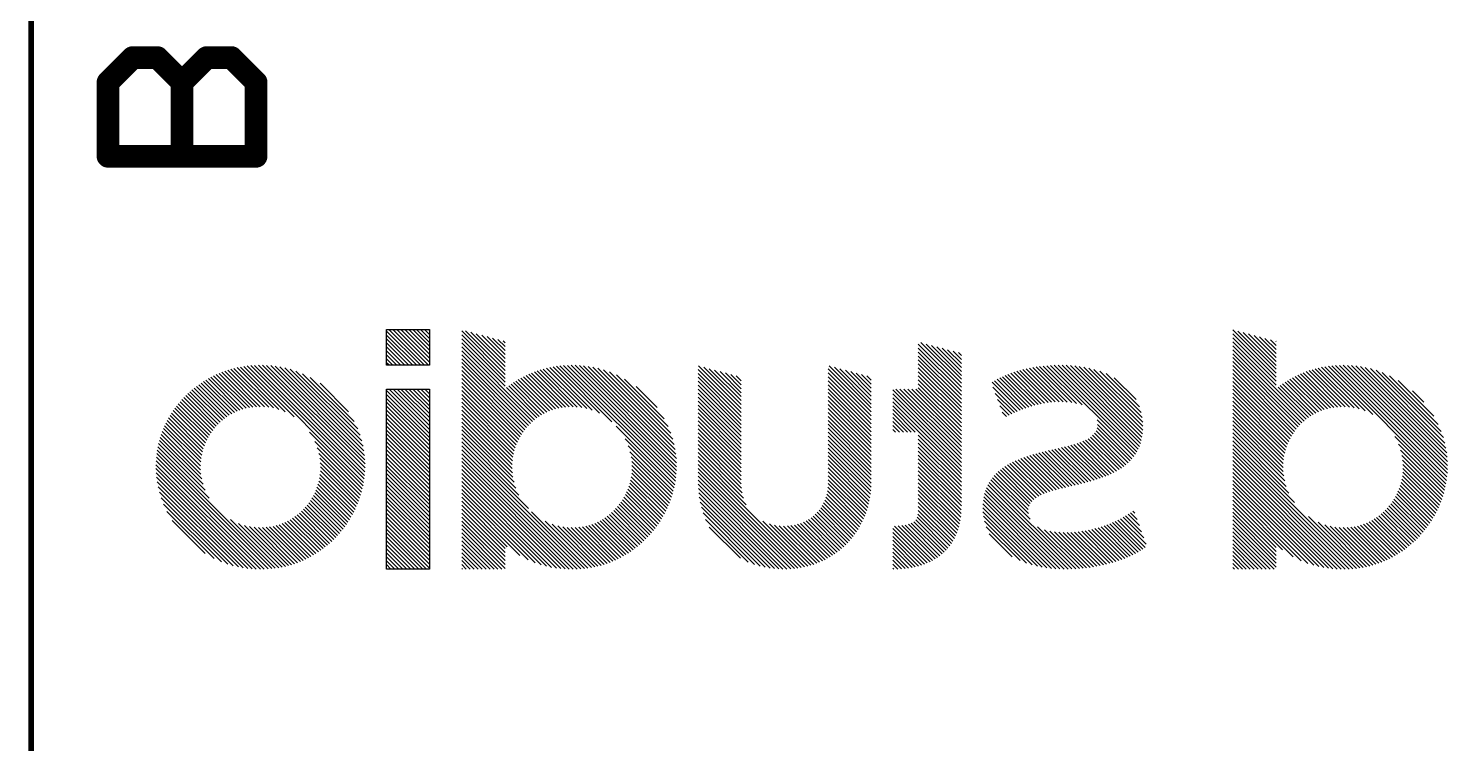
# Model space of a CAD drawing. Extents: x 63.5 to 84.5, y 8.2 to 27.4.
# Drawn here: x 63.49 to 69.82, y 18.35 to 21.55 of the extents above; entities that cross this region are included whole.
import ezdxf

# ---------------------------------------------------------------- set-up
doc = ezdxf.new("R2010")
doc.units = 0
doc.layers.add('20', color=213, linetype='CONTINUOUS')
doc.layers.add('26', color=140, linetype='CONTINUOUS')

msp = doc.modelspace()

# ---------------------------------------------------------------- linework, layer by layer
at = {"layer": '20', "const_width": 0.0254}
msp.add_lwpolyline([(63.5, 24.765), (63.5, 10.795)], dxfattribs=at)
at = {"layer": '26'}
for p, q in [((65.0864, 20.1964), (65.0864, 20.2035)), ((65.0864, 20.2035), (65.097, 20.2035)), ((65.0864, 20.1787), (65.0864, 20.1964)), ((65.2389, 20.0439), (65.0864, 20.1964)), ((65.0864, 20.161), (65.0864, 20.1787)), ((65.2212, 20.0439), (65.0864, 20.1787)), ((65.0864, 20.1434), (65.0864, 20.161)), ((65.2035, 20.0439), (65.0864, 20.161)), ((65.097, 20.2035), (65.1147, 20.2035)), ((65.2566, 20.0439), (65.097, 20.2035)), ((65.1147, 20.2035), (65.1323, 20.2035)), ((65.2743, 20.0439), (65.1147, 20.2035)), ((65.1323, 20.2035), (65.15, 20.2035)), ((65.2782, 20.0577), (65.1323, 20.2035)), ((65.15, 20.2035), (65.1677, 20.2035)), ((65.2782, 20.0753), (65.15, 20.2035)), ((65.1677, 20.2035), (65.1854, 20.2035)), ((65.2782, 20.093), (65.1677, 20.2035)), ((65.1854, 20.2035), (65.2031, 20.2035)), ((65.2782, 20.1107), (65.1854, 20.2035)), ((65.2031, 20.2035), (65.2207, 20.2035)), ((65.2782, 20.1284), (65.2031, 20.2035)), ((65.2207, 20.2035), (65.2384, 20.2035)), ((65.2782, 20.146), (65.2207, 20.2035)), ((65.2384, 20.2035), (65.2561, 20.2035)), ((65.2782, 20.1637), (65.2384, 20.2035)), ((65.2561, 20.2035), (65.2738, 20.2035)), ((65.2782, 20.1814), (65.2561, 20.2035)), ((65.2738, 20.2035), (65.2782, 20.2035)), ((65.2782, 20.1991), (65.2738, 20.2035)), ((65.2782, 20.2035), (65.2782, 20.1991)), ((65.2782, 20.1991), (65.2782, 20.1814)), ((65.2782, 20.1814), (65.2782, 20.1637)), ((65.2782, 20.1637), (65.2782, 20.146)), ((65.6157, 20.003), (65.422, 20.1967)), ((65.6157, 19.9853), (65.422, 20.179)), ((65.6157, 19.9677), (65.422, 20.1613)), ((65.6157, 20.0207), (65.4387, 20.1976)), ((65.6157, 20.0384), (65.4629, 20.1912)), ((65.6157, 20.0561), (65.487, 20.1847)), ((65.6157, 20.0737), (65.5112, 20.1782)), ((65.6157, 20.0914), (65.5354, 20.1717)), ((65.6157, 20.1091), (65.5595, 20.1653)), ((65.6157, 20.1268), (65.5837, 20.1588)), ((65.6157, 20.1444), (65.6078, 20.1523)), ((69.058, 20.0078), (68.8644, 20.2015)), ((69.058, 19.9901), (68.8644, 20.1838)), ((69.058, 19.9725), (68.8644, 20.1661)), ((69.058, 20.0255), (68.8872, 20.1963)), ((69.058, 20.0432), (68.9114, 20.1898)), ((69.058, 20.0609), (68.9356, 20.1833)), ((69.058, 20.0785), (68.9598, 20.1767)), ((69.058, 20.0962), (68.984, 20.1702)), ((69.058, 20.1139), (69.0083, 20.1637)), ((69.058, 20.1316), (69.0325, 20.1571)), ((69.058, 20.1492), (69.0567, 20.1506)), ((65.0864, 20.1257), (65.0864, 20.1434)), ((65.1859, 20.0439), (65.0864, 20.1434)), ((65.0864, 20.108), (65.0864, 20.1257)), ((65.1682, 20.0439), (65.0864, 20.1257)), ((65.0864, 20.0903), (65.0864, 20.108)), ((65.1505, 20.0439), (65.0864, 20.108)), ((65.0864, 20.0726), (65.0864, 20.0903)), ((65.1328, 20.0439), (65.0864, 20.0903)), ((65.2782, 20.146), (65.2782, 20.1284)), ((65.2782, 20.1284), (65.2782, 20.1107)), ((65.2782, 20.1107), (65.2782, 20.093)), ((65.2782, 20.093), (65.2782, 20.0753)), ((65.6157, 19.95), (65.422, 20.1436)), ((65.7475, 19.8005), (65.422, 20.126)), ((65.7379, 19.7924), (65.422, 20.1083)), ((65.7288, 19.7839), (65.422, 20.0906)), ((67.653, 19.9456), (67.4607, 20.1379)), ((67.653, 19.928), (67.4607, 20.1202)), ((67.653, 19.9103), (67.4607, 20.1025)), ((67.653, 19.9633), (67.4713, 20.145)), ((67.653, 19.981), (67.4954, 20.1386)), ((67.653, 19.9987), (67.5194, 20.1322)), ((67.653, 20.0163), (67.5435, 20.1258)), ((67.653, 20.034), (67.5676, 20.1194)), ((67.653, 20.0517), (67.5916, 20.113)), ((67.653, 20.0694), (67.6157, 20.1066)), ((67.653, 20.0871), (67.6398, 20.1002)), ((69.058, 19.9548), (68.8644, 20.1484)), ((69.1925, 19.8026), (68.8644, 20.1308)), ((69.1828, 19.7947), (68.8644, 20.1131)), ((69.1735, 19.7863), (68.8644, 20.0954)), ((64.5603, 19.8563), (64.3908, 20.0259)), ((64.5815, 19.8529), (64.4047, 20.0296)), ((64.6053, 19.8467), (64.419, 20.033)), ((64.6342, 19.8354), (64.4337, 20.0359)), ((64.6745, 19.8128), (64.4489, 20.0385)), ((64.9842, 19.5208), (64.4645, 20.0405)), ((64.9866, 19.5361), (64.4805, 20.0421)), ((64.9885, 19.5519), (64.4971, 20.0433)), ((64.9898, 19.5683), (64.5142, 20.0439)), ((64.9905, 19.5853), (64.5319, 20.0439)), ((64.9905, 19.6029), (64.5501, 20.0433)), ((64.9897, 19.6213), (64.5691, 20.042)), ((64.9881, 19.6407), (64.5889, 20.0399)), ((64.9854, 19.661), (64.6097, 20.0368)), ((64.9815, 19.6826), (64.6318, 20.0323)), ((64.9759, 19.7059), (64.6555, 20.0263)), ((65.0864, 20.055), (65.0864, 20.0726)), ((65.1151, 20.0439), (65.0864, 20.0726)), ((65.0864, 20.0439), (65.0864, 20.055)), ((65.0975, 20.0439), (65.0864, 20.055)), ((65.0975, 20.0439), (65.0864, 20.0439)), ((65.1151, 20.0439), (65.0975, 20.0439)), ((65.1328, 20.0439), (65.1151, 20.0439)), ((65.1505, 20.0439), (65.1328, 20.0439)), ((65.1682, 20.0439), (65.1505, 20.0439)), ((65.1859, 20.0439), (65.1682, 20.0439)), ((65.2035, 20.0439), (65.1859, 20.0439)), ((65.2212, 20.0439), (65.2035, 20.0439)), ((65.2389, 20.0439), (65.2212, 20.0439)), ((65.2566, 20.0439), (65.2389, 20.0439)), ((65.2743, 20.0439), (65.2566, 20.0439)), ((65.2782, 20.0439), (65.2743, 20.0439)), ((65.2782, 20.0753), (65.2782, 20.0577)), ((65.2782, 20.0577), (65.2782, 20.0439)), ((65.7201, 19.7749), (65.422, 20.0729)), ((65.7118, 19.7655), (65.422, 20.0553)), ((65.7039, 19.7557), (65.422, 20.0376)), ((65.9581, 19.8551), (65.7863, 20.0268)), ((65.98, 19.8508), (65.8004, 20.0304)), ((66.0052, 19.8433), (65.8149, 20.0337)), ((66.0366, 19.8296), (65.8297, 20.0365)), ((66.0925, 19.7914), (65.845, 20.0389)), ((66.3761, 19.5255), (65.8608, 20.0408)), ((66.3783, 19.541), (65.877, 20.0422)), ((66.38, 19.557), (65.8937, 20.0432)), ((66.3811, 19.5735), (65.911, 20.0436)), ((66.3815, 19.5907), (65.9288, 20.0434)), ((66.3813, 19.6086), (65.9473, 20.0426)), ((66.3803, 19.6273), (65.9665, 20.0411)), ((66.3783, 19.647), (65.9867, 20.0386)), ((66.3753, 19.6677), (66.0079, 20.0351)), ((66.3708, 19.6898), (66.0305, 20.0302)), ((66.6697, 19.8329), (66.4774, 20.0252)), ((66.6697, 19.8506), (66.479, 20.0413)), ((66.6697, 19.8682), (66.5031, 20.0348)), ((66.6697, 19.8859), (66.5272, 20.0284)), ((67.2507, 19.8352), (67.0585, 20.0275)), ((67.2507, 19.8529), (67.0626, 20.0411)), ((67.2507, 19.8706), (67.0867, 20.0346)), ((67.2507, 19.8882), (67.1108, 20.0281)), ((67.653, 19.8926), (67.4607, 20.0849)), ((67.653, 19.8749), (67.4607, 20.0672)), ((67.653, 19.8572), (67.4607, 20.0495)), ((67.653, 19.8396), (67.4607, 20.0318)), ((68.0722, 19.88), (67.9279, 20.0242)), ((68.0893, 19.8806), (67.9422, 20.0276)), ((68.1071, 19.8804), (67.9568, 20.0307)), ((68.1258, 19.8794), (67.9716, 20.0335)), ((68.1456, 19.8773), (67.9868, 20.036)), ((68.1671, 19.8735), (68.0023, 20.0382)), ((68.1919, 19.8663), (68.0181, 20.0401)), ((68.4297, 19.6462), (68.0343, 20.0416)), ((68.4364, 19.6572), (68.0508, 20.0428)), ((68.4424, 19.6689), (68.0677, 20.0436)), ((68.4477, 19.6812), (68.0849, 20.044)), ((68.4523, 19.6943), (68.1026, 20.044)), ((68.4562, 19.7081), (68.1208, 20.0435)), ((68.4593, 19.7227), (68.1395, 20.0425)), ((68.4615, 19.7381), (68.1588, 20.0409)), ((68.4628, 19.7545), (68.1788, 20.0386)), ((68.4632, 19.7718), (68.1996, 20.0354)), ((68.4625, 19.7902), (68.2216, 20.0311)), ((68.4602, 19.8102), (68.245, 20.0253)), ((69.1647, 19.7774), (68.8644, 20.0777)), ((69.1563, 19.7681), (68.8644, 20.0601)), ((69.1484, 19.7584), (68.8644, 20.0424)), ((69.1408, 19.7483), (68.8644, 20.0247)), ((69.3858, 19.8568), (69.2187, 20.0239)), ((69.4062, 19.8541), (69.2325, 20.0278)), ((69.4288, 19.8492), (69.2466, 20.0313)), ((69.4553, 19.8404), (69.2612, 20.0345)), ((69.4894, 19.8239), (69.2762, 20.0372)), ((69.8165, 19.5145), (69.2916, 20.0394)), ((69.8191, 19.5296), (69.3075, 20.0412)), ((69.8211, 19.5452), (69.3238, 20.0426)), ((69.8227, 19.5614), (69.3407, 20.0433)), ((69.8236, 19.5781), (69.3581, 20.0436)), ((69.8239, 19.5955), (69.3762, 20.0433)), ((69.8234, 19.6136), (69.3948, 20.0423)), ((69.8222, 19.6326), (69.4143, 20.0405)), ((69.82, 19.6525), (69.4347, 20.0378)), ((69.8165, 19.6736), (69.4562, 20.0339)), ((69.8117, 19.6961), (69.4793, 20.0285)), ((64.3954, 19.8267), (64.2581, 19.964)), ((64.4072, 19.8327), (64.2689, 19.971)), ((64.4193, 19.8383), (64.2799, 19.9777)), ((64.4319, 19.8433), (64.2911, 19.9841)), ((64.4452, 19.8477), (64.3026, 19.9903)), ((64.4592, 19.8514), (64.3143, 19.9962)), ((64.4738, 19.8544), (64.3263, 20.0019)), ((64.4893, 19.8566), (64.3385, 20.0074)), ((64.5056, 19.858), (64.3511, 20.0125)), ((64.5227, 19.8585), (64.364, 20.0173)), ((64.5409, 19.8581), (64.3772, 20.0218)), ((64.9683, 19.7312), (64.6816, 20.0178)), ((64.9576, 19.7595), (64.7113, 20.0059)), ((64.9422, 19.7926), (64.7455, 19.9893)), ((64.9171, 19.8354), (64.7894, 19.9631)), ((65.6964, 19.7455), (65.422, 20.0199)), ((65.6894, 19.7349), (65.422, 20.0022)), ((65.6827, 19.7238), (65.422, 19.9845)), ((65.6766, 19.7123), (65.422, 19.9669)), ((65.7903, 19.8284), (65.6527, 19.966)), ((65.8021, 19.8343), (65.6635, 19.9729)), ((65.8144, 19.8397), (65.6746, 19.9795)), ((65.8273, 19.8445), (65.6859, 19.9859)), ((65.8408, 19.8486), (65.6974, 19.992)), ((65.855, 19.8521), (65.7093, 19.9978)), ((65.8699, 19.8549), (65.7213, 20.0034)), ((65.8856, 19.8568), (65.7337, 20.0088)), ((65.9022, 19.8579), (65.7463, 20.0138)), ((65.9197, 19.8581), (65.7593, 20.0185)), ((65.9382, 19.8573), (65.7727, 20.0228)), ((66.3646, 19.7137), (66.0549, 20.0234)), ((66.3561, 19.7399), (66.082, 20.014)), ((66.3441, 19.7696), (66.113, 20.0007)), ((66.3264, 19.805), (66.1495, 19.9818)), ((66.6697, 19.8152), (66.4774, 20.0075)), ((66.6697, 19.7975), (66.4774, 19.9898)), ((66.6697, 19.7799), (66.4774, 19.9721)), ((66.6697, 19.9036), (66.5513, 20.022)), ((66.6697, 19.9213), (66.5754, 20.0156)), ((66.6697, 19.939), (66.5995, 20.0092)), ((66.6697, 19.9566), (66.6236, 20.0027)), ((66.6697, 19.9743), (66.6477, 19.9963)), ((67.2507, 19.8175), (67.0585, 20.0098)), ((67.2507, 19.7998), (67.0585, 19.9921)), ((67.2507, 19.7822), (67.0585, 19.9744)), ((67.2507, 19.9059), (67.135, 20.0217)), ((67.2507, 19.9236), (67.1591, 20.0152)), ((67.2507, 19.9413), (67.1833, 20.0088)), ((67.2507, 19.9589), (67.2074, 20.0023)), ((67.2507, 19.9766), (67.2315, 19.9959)), ((67.653, 19.8219), (67.4607, 20.0142)), ((67.653, 19.8042), (67.4607, 19.9965)), ((67.653, 19.7865), (67.4607, 19.9788)), ((67.653, 19.7689), (67.4607, 19.9611)), ((67.9148, 19.8429), (67.7897, 19.968)), ((67.9275, 19.8479), (67.8008, 19.9746)), ((67.9404, 19.8526), (67.8122, 19.9809)), ((67.9537, 19.8571), (67.8239, 19.9868)), ((67.9672, 19.8612), (67.8359, 19.9925)), ((67.981, 19.8651), (67.8482, 19.9979)), ((67.9952, 19.8686), (67.8608, 20.003)), ((68.0097, 19.8718), (67.8736, 20.0078)), ((68.0246, 19.8745), (67.8868, 20.0123)), ((68.0399, 19.8769), (67.9002, 20.0166)), ((68.0558, 19.8787), (67.9139, 20.0206)), ((68.4558, 19.8322), (68.2705, 20.0175)), ((68.448, 19.8577), (68.2994, 20.0063)), ((68.4331, 19.8903), (68.3352, 19.9882)), ((69.1336, 19.7378), (68.8644, 20.007)), ((69.1268, 19.7269), (68.8644, 19.9893)), ((69.1205, 19.7155), (68.8644, 19.9717)), ((69.2243, 19.8239), (69.0873, 19.9609)), ((69.2358, 19.83), (69.0979, 19.9679)), ((69.2478, 19.8358), (69.1088, 19.9747)), ((69.2602, 19.841), (69.12, 19.9812)), ((69.2732, 19.8457), (69.1313, 19.9876)), ((69.2869, 19.8497), (69.143, 19.9936)), ((69.3013, 19.8529), (69.1549, 19.9994)), ((69.3164, 19.8555), (69.167, 20.0049)), ((69.3324, 19.8572), (69.1794, 20.0102)), ((69.3492, 19.8581), (69.1922, 20.0151)), ((69.3669, 19.858), (69.2053, 20.0197)), ((69.8049, 19.7206), (69.5043, 20.0212)), ((69.7956, 19.7476), (69.5324, 20.0108)), ((69.7823, 19.7785), (69.5646, 19.9962)), ((69.7622, 19.8163), (69.6035, 19.975)), ((64.3181, 19.7626), (64.1811, 19.8997)), ((64.3263, 19.7721), (64.1899, 19.9086)), ((64.3348, 19.7813), (64.1989, 19.9172)), ((64.3438, 19.79), (64.2082, 19.9256)), ((64.3533, 19.7982), (64.2177, 19.9338)), ((64.3631, 19.806), (64.2274, 19.9417)), ((64.3735, 19.8134), (64.2374, 19.9494)), ((64.3842, 19.8203), (64.2477, 19.9568)), ((65.0864, 19.9312), (65.0864, 19.9375)), ((65.0864, 19.9375), (65.0978, 19.9375)), ((65.0864, 19.9135), (65.0864, 19.9312)), ((65.2782, 19.7395), (65.0864, 19.9312)), ((65.0864, 19.8959), (65.0864, 19.9135)), ((65.2782, 19.7218), (65.0864, 19.9135)), ((65.0978, 19.9375), (65.1155, 19.9375)), ((65.2782, 19.7571), (65.0978, 19.9375)), ((65.1155, 19.9375), (65.1332, 19.9375)), ((65.2782, 19.7748), (65.1155, 19.9375)), ((65.1332, 19.9375), (65.1508, 19.9375)), ((65.2782, 19.7925), (65.1332, 19.9375)), ((65.1508, 19.9375), (65.1685, 19.9375)), ((65.2782, 19.8102), (65.1508, 19.9375)), ((65.1685, 19.9375), (65.1862, 19.9375)), ((65.2782, 19.8278), (65.1685, 19.9375)), ((65.1862, 19.9375), (65.2039, 19.9375)), ((65.2782, 19.8455), (65.1862, 19.9375)), ((65.2039, 19.9375), (65.2216, 19.9375)), ((65.2782, 19.8632), (65.2039, 19.9375)), ((65.2216, 19.9375), (65.2392, 19.9375)), ((65.2782, 19.8809), (65.2216, 19.9375)), ((65.2392, 19.9375), (65.2569, 19.9375)), ((65.2782, 19.8986), (65.2392, 19.9375)), ((65.2569, 19.9375), (65.2746, 19.9375)), ((65.2782, 19.9162), (65.2569, 19.9375)), ((65.2746, 19.9375), (65.2782, 19.9375)), ((65.2782, 19.9339), (65.2746, 19.9375)), ((65.2782, 19.9375), (65.2782, 19.9339)), ((65.2782, 19.9339), (65.2782, 19.9162)), ((65.2782, 19.9162), (65.2782, 19.8986)), ((65.2782, 19.8986), (65.2782, 19.8809)), ((65.6708, 19.7004), (65.422, 19.9492)), ((65.6656, 19.6879), (65.422, 19.9315)), ((65.6608, 19.675), (65.422, 19.9138)), ((65.7575, 19.8082), (65.6217, 19.944)), ((65.768, 19.8154), (65.6318, 19.9516)), ((65.7789, 19.8221), (65.6421, 19.9589)), ((66.294, 19.855), (66.2007, 19.9484)), ((66.6697, 19.7622), (66.4774, 19.9545)), ((66.6697, 19.7445), (66.4774, 19.9368)), ((66.6697, 19.7268), (66.4774, 19.9191)), ((66.6697, 19.7092), (66.4774, 19.9014)), ((67.2507, 19.7645), (67.0585, 19.9567)), ((67.2507, 19.7468), (67.0585, 19.9391)), ((67.2507, 19.7291), (67.0585, 19.9214)), ((67.2507, 19.7114), (67.0585, 19.9037)), ((67.653, 19.6274), (67.3466, 19.9338)), ((67.653, 19.6098), (67.3466, 19.9161)), ((67.653, 19.5921), (67.3466, 19.8984)), ((67.653, 19.6451), (67.3609, 19.9372)), ((67.653, 19.6628), (67.3786, 19.9372)), ((67.653, 19.6805), (67.3962, 19.9372)), ((67.653, 19.6981), (67.4139, 19.9372)), ((67.653, 19.7158), (67.4316, 19.9372)), ((67.653, 19.7335), (67.4493, 19.9372)), ((67.653, 19.7512), (67.4607, 19.9434)), ((67.9023, 19.8377), (67.794, 19.946)), ((67.8901, 19.8323), (67.8041, 19.9182)), ((69.1147, 19.7037), (68.8644, 19.954)), ((69.1093, 19.6913), (68.8644, 19.9363)), ((69.1044, 19.6786), (68.8644, 19.9186)), ((69.1001, 19.6653), (68.8644, 19.901)), ((69.2026, 19.8102), (69.0668, 19.946)), ((69.2132, 19.8173), (69.0769, 19.9536)), ((69.7172, 19.879), (69.6673, 19.9289)), ((64.2781, 19.6966), (64.1336, 19.841)), ((64.2836, 19.7087), (64.1409, 19.8514)), ((64.2896, 19.7204), (64.1484, 19.8616)), ((64.2961, 19.7316), (64.1562, 19.8715)), ((64.303, 19.7423), (64.1643, 19.8811)), ((64.3104, 19.7527), (64.1725, 19.8905)), ((65.0864, 19.8782), (65.0864, 19.8959)), ((65.2782, 19.7041), (65.0864, 19.8959)), ((65.0864, 19.8605), (65.0864, 19.8782)), ((65.2782, 19.6864), (65.0864, 19.8782)), ((65.0864, 19.8428), (65.0864, 19.8605)), ((65.2782, 19.6687), (65.0864, 19.8605)), ((65.0864, 19.8252), (65.0864, 19.8428)), ((65.2782, 19.6511), (65.0864, 19.8428)), ((65.2782, 19.8809), (65.2782, 19.8632)), ((65.2782, 19.8632), (65.2782, 19.8455)), ((65.2782, 19.8455), (65.2782, 19.8278)), ((65.6567, 19.6615), (65.422, 19.8962)), ((65.6531, 19.6474), (65.422, 19.8785)), ((65.6503, 19.6326), (65.422, 19.8608)), ((65.6482, 19.6169), (65.422, 19.8431)), ((66.6697, 19.6915), (66.4774, 19.8838)), ((66.6697, 19.6738), (66.4774, 19.8661)), ((66.6697, 19.6561), (66.4774, 19.8484)), ((67.2507, 19.6938), (67.0585, 19.886)), ((67.2507, 19.6761), (67.0585, 19.8684)), ((67.2507, 19.6584), (67.0585, 19.8507)), ((67.653, 19.5744), (67.3466, 19.8807)), ((67.653, 19.5567), (67.3466, 19.8631)), ((67.4471, 19.7449), (67.3466, 19.8454)), ((67.8781, 19.8266), (67.8143, 19.8904)), ((67.8663, 19.8207), (67.8245, 19.8625)), ((67.8547, 19.8146), (67.8346, 19.8347)), ((69.0964, 19.6513), (68.8644, 19.8833)), ((69.0933, 19.6367), (68.8644, 19.8656)), ((69.0911, 19.6212), (68.8644, 19.8479)), ((64.2568, 19.6118), (64.0956, 19.773)), ((64.2585, 19.6278), (64.1013, 19.785)), ((64.2611, 19.6429), (64.1072, 19.7968)), ((64.2644, 19.6572), (64.1134, 19.8082)), ((64.2684, 19.6709), (64.1199, 19.8194)), ((64.273, 19.684), (64.1266, 19.8304)), ((65.0864, 19.8075), (65.0864, 19.8252)), ((65.2782, 19.6334), (65.0864, 19.8252)), ((65.0864, 19.7898), (65.0864, 19.8075)), ((65.2782, 19.6157), (65.0864, 19.8075)), ((65.0864, 19.7721), (65.0864, 19.7898)), ((65.2782, 19.598), (65.0864, 19.7898)), ((65.0864, 19.7544), (65.0864, 19.7721)), ((65.2782, 19.5803), (65.0864, 19.7721)), ((65.2782, 19.8278), (65.2782, 19.8102)), ((65.2782, 19.8102), (65.2782, 19.7925)), ((65.2782, 19.7925), (65.2782, 19.7748)), ((65.2782, 19.7748), (65.2782, 19.7571)), ((65.6471, 19.6004), (65.422, 19.8254)), ((65.647, 19.5828), (65.422, 19.8078)), ((65.6482, 19.5639), (65.422, 19.7901)), ((65.6509, 19.5436), (65.422, 19.7724)), ((66.3734, 19.5105), (66.1121, 19.7718)), ((66.6697, 19.6384), (66.4774, 19.8307)), ((66.6697, 19.6208), (66.4774, 19.813)), ((66.6697, 19.6031), (66.4774, 19.7954)), ((66.6697, 19.5854), (66.4774, 19.7777)), ((67.2507, 19.6407), (67.0585, 19.833)), ((67.2507, 19.6231), (67.0585, 19.8153)), ((67.2507, 19.6054), (67.0585, 19.7977)), ((67.2507, 19.5877), (67.0585, 19.78)), ((67.4294, 19.7449), (67.3466, 19.8277)), ((67.4117, 19.7449), (67.3466, 19.81)), ((67.3941, 19.7449), (67.3466, 19.7924)), ((67.3764, 19.7449), (67.3466, 19.7747)), ((68.4224, 19.6358), (68.2587, 19.7995)), ((68.4146, 19.626), (68.2608, 19.7798)), ((69.0897, 19.605), (68.8644, 19.8302)), ((69.0893, 19.5877), (68.8644, 19.8126)), ((69.0901, 19.5692), (68.8644, 19.7949)), ((69.0923, 19.5493), (68.8644, 19.7772)), ((64.267, 19.5132), (64.0721, 19.7081)), ((64.2612, 19.5367), (64.0761, 19.7218)), ((64.2579, 19.5577), (64.0805, 19.7351)), ((64.2563, 19.577), (64.0852, 19.7481)), ((64.256, 19.5949), (64.0902, 19.7607)), ((64.9814, 19.5059), (64.7425, 19.7448)), ((65.0864, 19.7368), (65.0864, 19.7544)), ((65.2782, 19.5627), (65.0864, 19.7544)), ((65.0864, 19.7191), (65.0864, 19.7368)), ((65.2782, 19.545), (65.0864, 19.7368)), ((65.0864, 19.7014), (65.0864, 19.7191)), ((65.2782, 19.5273), (65.0864, 19.7191)), ((65.2782, 19.7571), (65.2782, 19.7395)), ((65.2782, 19.7395), (65.2782, 19.7218)), ((65.2782, 19.7218), (65.2782, 19.7041)), ((65.6557, 19.521), (65.422, 19.7547)), ((65.6638, 19.4953), (65.422, 19.737)), ((65.6778, 19.4636), (65.422, 19.7194)), ((66.3703, 19.4959), (66.1511, 19.7151)), ((66.6697, 19.5677), (66.4774, 19.76)), ((66.6697, 19.5501), (66.4774, 19.7423)), ((66.6697, 19.5324), (66.4774, 19.7247)), ((66.6699, 19.5145), (66.4774, 19.707)), ((67.2507, 19.57), (67.0585, 19.7623)), ((67.2507, 19.5524), (67.0585, 19.7446)), ((67.2507, 19.5347), (67.0585, 19.7269)), ((67.2507, 19.5171), (67.0585, 19.7093)), ((67.3587, 19.7449), (67.3466, 19.757)), ((67.653, 19.539), (67.4607, 19.7313)), ((67.653, 19.5214), (67.4607, 19.7136)), ((68.3457, 19.5711), (68.2071, 19.7096)), ((68.3569, 19.5776), (68.2187, 19.7158)), ((68.3676, 19.5845), (68.2293, 19.7228)), ((68.3779, 19.5919), (68.239, 19.7308)), ((68.3878, 19.5997), (68.2475, 19.7401)), ((68.3972, 19.6079), (68.2542, 19.7509)), ((68.4062, 19.6167), (68.2589, 19.7639)), ((69.0965, 19.5274), (68.8644, 19.7595)), ((69.1035, 19.5027), (68.8644, 19.7418)), ((69.1154, 19.4731), (68.8644, 19.7242)), ((69.8135, 19.4999), (69.5876, 19.7257)), ((64.5737, 19.1358), (64.0603, 19.6492)), ((64.5896, 19.1376), (64.0626, 19.6646)), ((64.2942, 19.4507), (64.0653, 19.6795)), ((64.2766, 19.486), (64.0685, 19.694)), ((64.9781, 19.4915), (64.7658, 19.7039)), ((64.9745, 19.4775), (64.7774, 19.6746)), ((64.9705, 19.4638), (64.7843, 19.65)), ((65.0864, 19.6837), (65.0864, 19.7014)), ((65.2782, 19.5096), (65.0864, 19.7014)), ((65.0864, 19.6661), (65.0864, 19.6837)), ((65.2782, 19.492), (65.0864, 19.6837)), ((65.0864, 19.6484), (65.0864, 19.6661)), ((65.2782, 19.4743), (65.0864, 19.6661)), ((65.0864, 19.6307), (65.0864, 19.6484)), ((65.2782, 19.4566), (65.0864, 19.6484)), ((65.2782, 19.7041), (65.2782, 19.6864)), ((65.2782, 19.6864), (65.2782, 19.6687)), ((65.2782, 19.6687), (65.2782, 19.6511)), ((65.2782, 19.6511), (65.2782, 19.6334)), ((65.7196, 19.4042), (65.422, 19.7017)), ((65.97, 19.136), (65.422, 19.684)), ((65.9538, 19.1346), (65.422, 19.6663)), ((65.937, 19.1336), (65.422, 19.6487)), ((66.3667, 19.4818), (66.1652, 19.6834)), ((66.3629, 19.468), (66.1733, 19.6575)), ((66.6713, 19.4954), (66.4774, 19.6893)), ((66.6745, 19.4745), (66.4774, 19.6716)), ((66.6805, 19.4509), (66.4774, 19.6539)), ((67.25, 19.5), (67.0585, 19.6916)), ((67.2488, 19.4836), (67.0585, 19.6739)), ((67.247, 19.4677), (67.0585, 19.6562)), ((67.653, 19.5037), (67.4607, 19.6959)), ((67.653, 19.486), (67.4607, 19.6783)), ((67.653, 19.4683), (67.4607, 19.6606)), ((68.1179, 19.4984), (67.9717, 19.6446)), ((68.1322, 19.5017), (67.9855, 19.6485)), ((68.1466, 19.5051), (67.9995, 19.6522)), ((68.1609, 19.5084), (68.0135, 19.6558)), ((68.1752, 19.5118), (68.0277, 19.6592)), ((68.1894, 19.5153), (68.0421, 19.6626)), ((68.2035, 19.5188), (68.0564, 19.666)), ((68.2175, 19.5225), (68.0708, 19.6692)), ((68.2314, 19.5263), (68.0852, 19.6725)), ((68.2451, 19.5303), (68.0995, 19.6759)), ((68.2586, 19.5345), (68.1138, 19.6793)), ((68.2719, 19.5389), (68.1279, 19.6828)), ((68.2849, 19.5435), (68.1419, 19.6865)), ((68.2977, 19.5484), (68.1557, 19.6904)), ((68.3102, 19.5536), (68.1692, 19.6946)), ((68.3224, 19.5591), (68.1823, 19.6991)), ((68.3342, 19.5649), (68.195, 19.7041)), ((69.1405, 19.4304), (68.8644, 19.7065)), ((69.4167, 19.1365), (68.8644, 19.6888)), ((69.4006, 19.1349), (68.8644, 19.6711)), ((69.384, 19.1339), (68.8644, 19.6535)), ((69.8101, 19.4856), (69.6045, 19.6912)), ((69.8063, 19.4717), (69.6138, 19.6641)), ((64.523, 19.1335), (64.0568, 19.5997)), ((64.505, 19.1339), (64.0568, 19.582)), ((64.5404, 19.1338), (64.0574, 19.6168)), ((64.5573, 19.1346), (64.0586, 19.6333)), ((64.9661, 19.4505), (64.7885, 19.6281)), ((64.9615, 19.4375), (64.7906, 19.6083)), ((64.9566, 19.4247), (64.7913, 19.59)), ((65.0864, 19.613), (65.0864, 19.6307)), ((65.2782, 19.4389), (65.0864, 19.6307)), ((65.0864, 19.5953), (65.0864, 19.613)), ((65.2782, 19.4213), (65.0864, 19.613)), ((65.0864, 19.5777), (65.0864, 19.5953)), ((65.2782, 19.4036), (65.0864, 19.5953)), ((65.2782, 19.6334), (65.2782, 19.6157)), ((65.2782, 19.6157), (65.2782, 19.598)), ((65.2782, 19.598), (65.2782, 19.5803)), ((65.2782, 19.5803), (65.2782, 19.5627)), ((65.9198, 19.1332), (65.422, 19.631)), ((65.902, 19.1333), (65.422, 19.6133)), ((65.8836, 19.1341), (65.422, 19.5956)), ((66.3586, 19.4545), (66.1783, 19.6348)), ((66.3541, 19.4414), (66.1811, 19.6144)), ((66.3492, 19.4286), (66.1822, 19.5956)), ((66.6925, 19.4212), (66.4774, 19.6363)), ((66.9529, 19.1431), (66.4774, 19.6186)), ((66.9382, 19.1401), (66.4774, 19.6009)), ((66.923, 19.1377), (66.4774, 19.5832)), ((67.2447, 19.4524), (67.0585, 19.6386)), ((67.2418, 19.4375), (67.0585, 19.6209)), ((67.2385, 19.4231), (67.0585, 19.6032)), ((67.2348, 19.4092), (67.0585, 19.5855)), ((67.653, 19.4506), (67.4607, 19.6429)), ((67.653, 19.433), (67.4607, 19.6252)), ((67.653, 19.4153), (67.4607, 19.6076)), ((67.6527, 19.3979), (67.4607, 19.5899)), ((67.9771, 19.4448), (67.8372, 19.5846)), ((67.9871, 19.4524), (67.8477, 19.5918)), ((67.9981, 19.4591), (67.8586, 19.5985)), ((68.0098, 19.4651), (67.87, 19.6049)), ((68.0221, 19.4704), (67.8816, 19.6109)), ((68.0349, 19.4753), (67.8936, 19.6166)), ((68.0482, 19.4797), (67.906, 19.6219)), ((68.0617, 19.4839), (67.9186, 19.627)), ((68.0755, 19.4878), (67.9315, 19.6317)), ((68.0895, 19.4914), (67.9447, 19.6362)), ((68.1037, 19.495), (67.9581, 19.6405)), ((69.3669, 19.1333), (68.8644, 19.6358)), ((69.3492, 19.1333), (68.8644, 19.6181)), ((69.331, 19.1338), (68.8644, 19.6004)), ((69.3121, 19.135), (68.8644, 19.5828)), ((69.8021, 19.4582), (69.6196, 19.6407)), ((69.7977, 19.445), (69.6229, 19.6198)), ((69.7929, 19.4321), (69.6244, 19.6006)), ((69.7878, 19.4194), (69.6246, 19.5827)), ((64.4863, 19.1348), (64.0576, 19.5635)), ((64.4669, 19.1365), (64.0595, 19.544)), ((64.4466, 19.1392), (64.0624, 19.5233)), ((64.934, 19.3766), (64.784, 19.5266)), ((64.94, 19.3882), (64.787, 19.5412)), ((64.9458, 19.4001), (64.7893, 19.5566)), ((64.9513, 19.4123), (64.7908, 19.5728)), ((65.0864, 19.56), (65.0864, 19.5777)), ((65.2782, 19.3859), (65.0864, 19.5777)), ((65.0864, 19.5423), (65.0864, 19.56)), ((65.2782, 19.3682), (65.0864, 19.56)), ((65.0864, 19.5246), (65.0864, 19.5423)), ((65.2782, 19.3505), (65.0864, 19.5423)), ((65.0864, 19.507), (65.0864, 19.5246)), ((65.2782, 19.3329), (65.0864, 19.5246)), ((65.2782, 19.5627), (65.2782, 19.545)), ((65.2782, 19.545), (65.2782, 19.5273)), ((65.2782, 19.5273), (65.2782, 19.5096)), ((65.8645, 19.1355), (65.422, 19.578)), ((65.8445, 19.1378), (65.422, 19.5603)), ((65.8234, 19.1412), (65.422, 19.5426)), ((65.801, 19.146), (65.422, 19.5249)), ((66.3207, 19.3687), (66.1725, 19.5169)), ((66.327, 19.3801), (66.1761, 19.531)), ((66.333, 19.3918), (66.1789, 19.5459)), ((66.3387, 19.4038), (66.1809, 19.5615)), ((66.3441, 19.416), (66.1821, 19.5781)), ((66.9072, 19.1357), (66.4774, 19.5656)), ((66.8909, 19.1344), (66.4774, 19.5479)), ((66.874, 19.1336), (66.4774, 19.5302)), ((67.2307, 19.3956), (67.0585, 19.5678)), ((67.2262, 19.3825), (67.0585, 19.5502)), ((67.2213, 19.3697), (67.0585, 19.5325)), ((67.6518, 19.3812), (67.4607, 19.5722)), ((67.6501, 19.3651), (67.4607, 19.5545)), ((67.6478, 19.3497), (67.4607, 19.5369)), ((67.6449, 19.335), (67.4607, 19.5192)), ((68.1634, 19.1347), (67.7774, 19.5207)), ((67.9597, 19.356), (67.7843, 19.5315)), ((67.952, 19.3815), (67.7918, 19.5417)), ((67.9518, 19.3993), (67.7998, 19.5513)), ((67.955, 19.4138), (67.8084, 19.5604)), ((67.9607, 19.4258), (67.8175, 19.5689)), ((67.9681, 19.436), (67.8271, 19.577)), ((69.2923, 19.1371), (68.8644, 19.5651)), ((69.2716, 19.1402), (68.8644, 19.5474)), ((69.2496, 19.1445), (68.8644, 19.5297)), ((69.7648, 19.3718), (69.6159, 19.5207)), ((69.771, 19.3833), (69.6192, 19.535)), ((69.7769, 19.395), (69.6219, 19.5501)), ((69.7825, 19.4071), (69.6237, 19.5659)), ((64.4251, 19.143), (64.0668, 19.5013)), ((64.4022, 19.1482), (64.0727, 19.4777)), ((64.8997, 19.3225), (64.7597, 19.4624)), ((64.907, 19.3328), (64.7656, 19.4742)), ((64.9142, 19.3434), (64.771, 19.4865)), ((64.921, 19.3542), (64.7759, 19.4993)), ((64.9276, 19.3653), (64.7803, 19.5126)), ((65.0864, 19.4893), (65.0864, 19.507)), ((65.2782, 19.3152), (65.0864, 19.507)), ((65.0864, 19.4716), (65.0864, 19.4893)), ((65.2782, 19.2975), (65.0864, 19.4893)), ((65.0864, 19.4539), (65.0864, 19.4716)), ((65.2782, 19.2798), (65.0864, 19.4716)), ((65.0864, 19.4363), (65.0864, 19.4539)), ((65.2782, 19.2622), (65.0864, 19.4539)), ((65.2782, 19.5096), (65.2782, 19.492)), ((65.2782, 19.492), (65.2782, 19.4743)), ((65.2782, 19.4743), (65.2782, 19.4566)), ((65.2782, 19.4566), (65.2782, 19.4389)), ((65.7768, 19.1525), (65.422, 19.5072)), ((65.7501, 19.1615), (65.422, 19.4896)), ((65.7192, 19.1747), (65.422, 19.4719)), ((65.6814, 19.1949), (65.422, 19.4542)), ((66.2856, 19.3154), (66.1465, 19.4545)), ((66.2931, 19.3256), (66.1527, 19.466)), ((66.3004, 19.336), (66.1585, 19.4779)), ((66.3075, 19.3466), (66.1637, 19.4903)), ((66.3142, 19.3575), (66.1684, 19.5033)), ((66.8563, 19.1336), (66.4776, 19.5123)), ((66.838, 19.1343), (66.4785, 19.4938)), ((66.8189, 19.1357), (66.4802, 19.4744)), ((66.7987, 19.1382), (66.4828, 19.4541)), ((67.1916, 19.311), (67.0478, 19.4548)), ((67.1982, 19.3221), (67.0517, 19.4685)), ((67.2045, 19.3335), (67.0549, 19.4831)), ((67.2104, 19.3452), (67.0571, 19.4986)), ((67.216, 19.3573), (67.0583, 19.515)), ((67.6414, 19.3208), (67.4607, 19.5015)), ((67.6373, 19.3073), (67.4607, 19.4838)), ((67.6326, 19.2943), (67.4607, 19.4661)), ((68.0745, 19.1352), (67.7534, 19.4563)), ((68.0932, 19.1342), (67.7567, 19.4707)), ((68.1114, 19.1336), (67.7608, 19.4843)), ((68.1291, 19.1336), (67.7656, 19.4971)), ((68.1464, 19.134), (67.7712, 19.5093)), ((69.2259, 19.1505), (68.8644, 19.512)), ((69.2, 19.1588), (68.8644, 19.4944)), ((69.1705, 19.1706), (68.8644, 19.4767)), ((69.1349, 19.1884), (68.8644, 19.459)), ((69.73, 19.3181), (69.5906, 19.4576)), ((69.7375, 19.3284), (69.5967, 19.4692)), ((69.7447, 19.3388), (69.6023, 19.4813)), ((69.7517, 19.3496), (69.6074, 19.4938)), ((69.7584, 19.3605), (69.6119, 19.507)), ((64.3772, 19.1555), (64.0807, 19.452)), ((64.3494, 19.1657), (64.0913, 19.4237)), ((64.3166, 19.1808), (64.1061, 19.3913)), ((64.8415, 19.2569), (64.7065, 19.3919)), ((64.8505, 19.2656), (64.7153, 19.4008)), ((64.8593, 19.2744), (64.7237, 19.4101)), ((64.8679, 19.2836), (64.7318, 19.4197)), ((64.8762, 19.293), (64.7394, 19.4298)), ((64.8843, 19.3026), (64.7466, 19.4402)), ((64.8921, 19.3124), (64.7534, 19.4511)), ((65.0864, 19.4186), (65.0864, 19.4363)), ((65.2782, 19.2445), (65.0864, 19.4363)), ((65.0864, 19.4009), (65.0864, 19.4186)), ((65.2782, 19.2268), (65.0864, 19.4186)), ((65.0864, 19.3832), (65.0864, 19.4009)), ((65.2782, 19.2091), (65.0864, 19.4009)), ((65.2782, 19.4389), (65.2782, 19.4213)), ((65.2782, 19.4213), (65.2782, 19.4036)), ((65.2782, 19.4036), (65.2782, 19.3859)), ((65.625, 19.2335), (65.422, 19.4365)), ((65.6157, 19.2252), (65.422, 19.4189)), ((65.6157, 19.2075), (65.422, 19.4012)), ((66.2355, 19.2594), (66.1005, 19.3945)), ((66.2445, 19.2682), (66.1091, 19.4035)), ((66.2532, 19.2771), (66.1174, 19.4129)), ((66.2617, 19.2863), (66.1253, 19.4227)), ((66.2699, 19.2958), (66.1328, 19.4329)), ((66.2779, 19.3055), (66.1399, 19.4435)), ((66.7774, 19.1418), (66.4867, 19.4325)), ((66.7545, 19.1471), (66.4922, 19.4094)), ((67.1538, 19.2604), (67.0175, 19.3967)), ((67.162, 19.2699), (67.0249, 19.407)), ((67.1698, 19.2797), (67.0316, 19.4179)), ((67.1774, 19.2899), (67.0377, 19.4295)), ((67.1846, 19.3003), (67.0431, 19.4418)), ((67.6084, 19.2477), (67.4605, 19.3956)), ((67.6273, 19.2818), (67.4607, 19.4485)), ((67.6216, 19.2699), (67.4607, 19.4308)), ((67.6153, 19.2586), (67.4607, 19.4131)), ((68.0143, 19.1423), (67.7489, 19.4078)), ((68.0352, 19.1391), (67.7494, 19.4249)), ((68.0552, 19.1368), (67.751, 19.441)), ((68.4276, 19.3831), (68.418, 19.3927)), ((69.0869, 19.2188), (68.8644, 19.4413)), ((69.058, 19.23), (68.8644, 19.4237)), ((69.058, 19.2123), (68.8644, 19.406)), ((69.6803, 19.2618), (69.5452, 19.3969)), ((69.6892, 19.2706), (69.5538, 19.406)), ((69.6979, 19.2796), (69.5619, 19.4155)), ((69.7062, 19.2889), (69.5697, 19.4254)), ((69.7144, 19.2984), (69.5771, 19.4357)), ((69.7223, 19.3082), (69.5841, 19.4464)), ((64.2759, 19.2038), (64.1289, 19.3508)), ((64.6051, 19.1398), (64.3898, 19.3551)), ((64.6201, 19.1425), (64.425, 19.3376)), ((64.6347, 19.1455), (64.4518, 19.3284)), ((64.7377, 19.184), (64.594, 19.3277)), ((64.7491, 19.1902), (64.6076, 19.3317)), ((64.7604, 19.1966), (64.6206, 19.3364)), ((64.7713, 19.2033), (64.6329, 19.3418)), ((64.7821, 19.2103), (64.6448, 19.3476)), ((64.7926, 19.2174), (64.6562, 19.3539)), ((64.8029, 19.2248), (64.6671, 19.3606)), ((64.8129, 19.2325), (64.6776, 19.3678)), ((64.8227, 19.2404), (64.6877, 19.3754)), ((64.8322, 19.2485), (64.6973, 19.3834)), ((65.0864, 19.3655), (65.0864, 19.3832)), ((65.2782, 19.1914), (65.0864, 19.3832)), ((65.0864, 19.3479), (65.0864, 19.3655)), ((65.2782, 19.1738), (65.0864, 19.3655)), ((65.0864, 19.3302), (65.0864, 19.3479)), ((65.2782, 19.1561), (65.0864, 19.3479)), ((65.0864, 19.3125), (65.0864, 19.3302)), ((65.2782, 19.1384), (65.0864, 19.3302)), ((65.2782, 19.3859), (65.2782, 19.3682)), ((65.2782, 19.3682), (65.2782, 19.3505)), ((65.2782, 19.3505), (65.2782, 19.3329)), ((65.2782, 19.3329), (65.2782, 19.3152)), ((65.6157, 19.1898), (65.422, 19.3835)), ((65.6157, 19.1722), (65.422, 19.3658)), ((65.6157, 19.1545), (65.422, 19.3481)), ((65.6157, 19.1368), (65.422, 19.3305)), ((65.9858, 19.1379), (65.7342, 19.3896)), ((66.0011, 19.1403), (65.794, 19.3474)), ((66.016, 19.1431), (65.8255, 19.3336)), ((66.1325, 19.1857), (65.9896, 19.3286)), ((66.1439, 19.192), (66.003, 19.3329)), ((66.155, 19.1985), (66.0157, 19.3378)), ((66.166, 19.2053), (66.0279, 19.3433)), ((66.1766, 19.2123), (66.0396, 19.3493)), ((66.187, 19.2195), (66.0509, 19.3557)), ((66.1972, 19.227), (66.0617, 19.3626)), ((66.2072, 19.2348), (66.072, 19.3699)), ((66.2169, 19.2427), (66.0819, 19.3777)), ((66.2263, 19.251), (66.0914, 19.3859)), ((66.7294, 19.1544), (66.4998, 19.3841)), ((66.7011, 19.165), (66.5106, 19.3556)), ((66.9672, 19.1465), (66.7667, 19.347)), ((66.981, 19.1504), (66.7961, 19.3353)), ((66.9944, 19.1546), (66.8193, 19.3297)), ((67.0074, 19.1593), (66.8398, 19.3269)), ((67.0442, 19.1756), (66.8922, 19.3275)), ((67.0557, 19.1817), (66.9074, 19.33)), ((67.0669, 19.1882), (66.9217, 19.3334)), ((67.0778, 19.195), (66.9352, 19.3376)), ((67.0884, 19.2021), (66.9479, 19.3426)), ((67.0986, 19.2095), (66.9598, 19.3483)), ((67.1086, 19.2172), (66.971, 19.3548)), ((67.1182, 19.2252), (66.9816, 19.3619)), ((67.1276, 19.2336), (66.9915, 19.3697)), ((67.1366, 19.2422), (67.0008, 19.3781)), ((67.1454, 19.2511), (67.0094, 19.3871)), ((67.5359, 19.1788), (67.3872, 19.3275)), ((67.5467, 19.1857), (67.4025, 19.3299)), ((67.557, 19.1931), (67.4167, 19.3334)), ((67.5668, 19.201), (67.4294, 19.3384)), ((67.5761, 19.2094), (67.4403, 19.3451)), ((67.5849, 19.2182), (67.4491, 19.354)), ((67.5932, 19.2275), (67.4554, 19.3654)), ((67.6011, 19.2374), (67.4591, 19.3794)), ((67.9924, 19.1466), (67.7494, 19.3896)), ((67.9689, 19.1524), (67.7515, 19.3698)), ((67.9435, 19.1602), (67.7556, 19.348)), ((68.4305, 19.2034), (68.3029, 19.3311)), ((68.442, 19.2097), (68.3156, 19.336)), ((68.4531, 19.2163), (68.3281, 19.3413)), ((68.4638, 19.2232), (68.3402, 19.3467)), ((68.4742, 19.2304), (68.3522, 19.3525)), ((68.4774, 19.245), (68.3638, 19.3585)), ((68.4674, 19.2726), (68.3752, 19.3648)), ((68.4575, 19.3002), (68.3864, 19.3713)), ((68.4475, 19.3279), (68.3972, 19.3782)), ((68.4376, 19.3555), (68.4078, 19.3853)), ((69.058, 19.1946), (68.8644, 19.3883)), ((69.058, 19.177), (68.8644, 19.3706)), ((69.058, 19.1593), (68.8644, 19.3529)), ((69.058, 19.1416), (68.8644, 19.3353)), ((69.4323, 19.1385), (69.203, 19.3679)), ((69.4475, 19.141), (69.2459, 19.3427)), ((69.4623, 19.1439), (69.2752, 19.3311)), ((69.578, 19.1874), (69.4356, 19.3297)), ((69.5893, 19.1937), (69.4489, 19.3342)), ((69.6004, 19.2003), (69.4614, 19.3392)), ((69.6112, 19.2072), (69.4735, 19.3449)), ((69.6218, 19.2142), (69.4851, 19.351)), ((69.6322, 19.2215), (69.4962, 19.3575)), ((69.6423, 19.2291), (69.5069, 19.3645)), ((69.6522, 19.2369), (69.5171, 19.372)), ((69.6618, 19.2449), (69.5269, 19.3799)), ((69.6712, 19.2532), (69.5363, 19.3882)), ((64.6489, 19.149), (64.4747, 19.3232)), ((64.6626, 19.1529), (64.4953, 19.3203)), ((64.676, 19.1572), (64.5142, 19.3191)), ((64.6891, 19.1619), (64.5319, 19.3191)), ((64.7017, 19.1669), (64.5487, 19.32)), ((64.714, 19.1723), (64.5645, 19.3217)), ((64.726, 19.178), (64.5796, 19.3243)), ((65.0864, 19.2948), (65.0864, 19.3125)), ((65.2654, 19.1335), (65.0864, 19.3125)), ((65.0864, 19.2772), (65.0864, 19.2948)), ((65.2477, 19.1335), (65.0864, 19.2948)), ((65.0864, 19.2595), (65.0864, 19.2772)), ((65.2301, 19.1335), (65.0864, 19.2772)), ((65.2782, 19.3152), (65.2782, 19.2975)), ((65.2782, 19.2975), (65.2782, 19.2798)), ((65.2782, 19.2798), (65.2782, 19.2622)), ((65.6016, 19.1332), (65.422, 19.3128)), ((65.584, 19.1332), (65.422, 19.2951)), ((65.5663, 19.1332), (65.422, 19.2774)), ((66.0304, 19.1463), (65.8508, 19.326)), ((66.0445, 19.15), (65.8728, 19.3217)), ((66.0581, 19.154), (65.8927, 19.3194)), ((66.0714, 19.1584), (65.9112, 19.3186)), ((66.0843, 19.1632), (65.9286, 19.3189)), ((66.0968, 19.1683), (65.945, 19.3201)), ((66.109, 19.1738), (65.9607, 19.3222)), ((66.1209, 19.1796), (65.9755, 19.325)), ((66.6669, 19.1816), (66.5273, 19.3212)), ((67.02, 19.1644), (66.8585, 19.3259)), ((67.0323, 19.1698), (66.876, 19.3261)), ((67.5008, 19.1609), (67.3466, 19.315)), ((67.4881, 19.1559), (67.3466, 19.2974)), ((67.475, 19.1514), (67.3466, 19.2797)), ((67.513, 19.1664), (67.3538, 19.3255)), ((67.5247, 19.1724), (67.3709, 19.3261)), ((67.9147, 19.1712), (67.7631, 19.3228)), ((67.8794, 19.1889), (67.7773, 19.2909)), ((68.1799, 19.1359), (67.9931, 19.3226)), ((68.1961, 19.1373), (68.0242, 19.3092)), ((68.212, 19.1391), (68.0478, 19.3033)), ((68.2276, 19.1412), (68.0688, 19.3)), ((68.2429, 19.1435), (68.0884, 19.2981)), ((68.258, 19.1462), (68.1069, 19.2972)), ((68.2728, 19.1491), (68.1248, 19.297)), ((68.2873, 19.1522), (68.142, 19.2975)), ((68.3016, 19.1556), (68.1586, 19.2986)), ((68.3156, 19.1593), (68.1747, 19.3001)), ((68.3294, 19.1632), (68.1904, 19.3022)), ((68.3429, 19.1673), (68.2056, 19.3046)), ((68.3562, 19.1717), (68.2205, 19.3074)), ((68.3692, 19.1764), (68.235, 19.3106)), ((68.382, 19.1812), (68.2491, 19.3141)), ((68.3945, 19.1864), (68.263, 19.3179)), ((68.4068, 19.1918), (68.2766, 19.322)), ((68.4188, 19.1975), (68.2899, 19.3264)), ((69.0488, 19.1332), (68.8644, 19.3176)), ((69.0311, 19.1332), (68.8644, 19.2999)), ((69.0134, 19.1332), (68.8644, 19.2822)), ((68.9957, 19.1332), (68.8644, 19.2646)), ((69.4766, 19.1473), (69.2994, 19.3246)), ((69.4906, 19.151), (69.3207, 19.3209)), ((69.5041, 19.1552), (69.3402, 19.3191)), ((69.5173, 19.1597), (69.3583, 19.3186)), ((69.5301, 19.1645), (69.3755, 19.3192)), ((69.5425, 19.1698), (69.3917, 19.3206)), ((69.5546, 19.1754), (69.4071, 19.3229)), ((69.5664, 19.1812), (69.4217, 19.3259)), ((65.0864, 19.2418), (65.0864, 19.2595)), ((65.2124, 19.1335), (65.0864, 19.2595)), ((65.0864, 19.2241), (65.0864, 19.2418)), ((65.1947, 19.1335), (65.0864, 19.2418)), ((65.0864, 19.2064), (65.0864, 19.2241)), ((65.177, 19.1335), (65.0864, 19.2241)), ((65.0864, 19.1888), (65.0864, 19.2064)), ((65.1593, 19.1335), (65.0864, 19.2064)), ((65.2782, 19.2622), (65.2782, 19.2445)), ((65.2782, 19.2445), (65.2782, 19.2268)), ((65.2782, 19.2268), (65.2782, 19.2091)), ((65.2782, 19.2091), (65.2782, 19.1914)), ((65.5486, 19.1332), (65.422, 19.2598)), ((65.5309, 19.1332), (65.422, 19.2421)), ((65.5132, 19.1332), (65.422, 19.2244)), ((65.4956, 19.1332), (65.422, 19.2067)), ((67.4613, 19.1473), (67.3466, 19.262)), ((67.4472, 19.1438), (67.3466, 19.2443)), ((67.4326, 19.1407), (67.3466, 19.2267)), ((67.4174, 19.1382), (67.3466, 19.209)), ((68.9781, 19.1332), (68.8644, 19.2469)), ((68.9604, 19.1332), (68.8644, 19.2292)), ((68.9427, 19.1332), (68.8644, 19.2115)), ((65.0864, 19.1711), (65.0864, 19.1888)), ((65.1417, 19.1335), (65.0864, 19.1888)), ((65.0864, 19.1534), (65.0864, 19.1711)), ((65.124, 19.1335), (65.0864, 19.1711)), ((65.0864, 19.1357), (65.0864, 19.1534)), ((65.1063, 19.1335), (65.0864, 19.1534)), ((65.2782, 19.1914), (65.2782, 19.1738)), ((65.2782, 19.1738), (65.2782, 19.1561)), ((65.2782, 19.1561), (65.2782, 19.1384)), ((65.2782, 19.1384), (65.2782, 19.1335)), ((65.4779, 19.1332), (65.422, 19.189)), ((65.4602, 19.1332), (65.422, 19.1714)), ((65.4425, 19.1332), (65.422, 19.1537)), ((67.4018, 19.1362), (67.3466, 19.1913)), ((67.3856, 19.1347), (67.3466, 19.1736)), ((67.3689, 19.1337), (67.3466, 19.156)), ((67.3517, 19.1332), (67.3466, 19.1383)), ((68.925, 19.1332), (68.8644, 19.1938)), ((68.9074, 19.1332), (68.8644, 19.1762)), ((68.8897, 19.1332), (68.8644, 19.1585)), ((68.872, 19.1332), (68.8644, 19.1408)), ((65.0864, 19.1335), (65.0864, 19.1357)), ((65.0886, 19.1335), (65.0864, 19.1357)), ((65.0886, 19.1335), (65.0864, 19.1335)), ((65.1063, 19.1335), (65.0886, 19.1335)), ((65.124, 19.1335), (65.1063, 19.1335)), ((65.1417, 19.1335), (65.124, 19.1335)), ((65.1593, 19.1335), (65.1417, 19.1335)), ((65.177, 19.1335), (65.1593, 19.1335)), ((65.1947, 19.1335), (65.177, 19.1335)), ((65.2124, 19.1335), (65.1947, 19.1335)), ((65.2301, 19.1335), (65.2124, 19.1335)), ((65.2477, 19.1335), (65.2301, 19.1335)), ((65.2654, 19.1335), (65.2477, 19.1335)), ((65.2782, 19.1335), (65.2654, 19.1335)), ((65.4249, 19.1332), (65.422, 19.136))]:
    msp.add_line(p, q, dxfattribs=at)
at = {"layer": '26', "const_width": 0.1016}
for points in [[(63.9531, 21.4174), (63.8429, 21.3072)], [(64.0632, 21.4174), (63.9531, 21.4174)], [(64.1734, 21.3072), (64.0632, 21.4174)], [(64.2835, 21.4174), (64.1734, 21.3072)], [(64.3937, 21.4174), (64.2835, 21.4174)], [(64.5039, 21.3072), (64.3937, 21.4174)], [(63.8429, 21.3072), (63.8429, 20.9768)], [(64.1734, 20.9768), (64.1734, 21.3072)], [(64.5039, 20.9768), (64.5039, 21.3072)], [(63.8429, 20.9768), (64.5039, 20.9768)]]:
    msp.add_lwpolyline(points, dxfattribs=at)
at = {"layer": '26', "const_width": 0.0508}
for points in [[(63.9531, 21.4428, 1), (63.9531, 21.392)], [(63.971, 21.3994, 1), (63.9351, 21.4354)], [(64.0812, 21.4354, 1), (64.0453, 21.3994)], [(64.0632, 21.392, 1), (64.0632, 21.4428)], [(64.2835, 21.4428, 1), (64.2835, 21.392)], [(64.3015, 21.3994, 1), (64.2656, 21.4354)], [(64.4117, 21.4354, 1), (64.3757, 21.3994)], [(64.3937, 21.392, 1), (64.3937, 21.4428)], [(63.8683, 21.3072, 1), (63.8175, 21.3072)], [(64.1988, 21.3072, 1), (64.148, 21.3072)], [(64.5293, 21.3072, 1), (64.4785, 21.3072)], [(63.8249, 21.3252, 1), (63.8609, 21.2893)], [(64.1554, 21.3252, 1), (64.1913, 21.2893)], [(64.1554, 21.2893, 1), (64.1913, 21.3252)], [(64.4859, 21.2893, 1), (64.5218, 21.3252)], [(63.8429, 21.0022, 1), (63.8429, 20.9514)], [(63.8175, 20.9768, 1), (63.8683, 20.9768)], [(64.148, 20.9768, 1), (64.1988, 20.9768)], [(64.4785, 20.9768, 1), (64.5293, 20.9768)], [(64.5039, 20.9514, 1), (64.5039, 21.0022)]]:
    msp.add_lwpolyline(points, format="xyb", dxfattribs=at)

doc.saveas('drawing.dxf')
